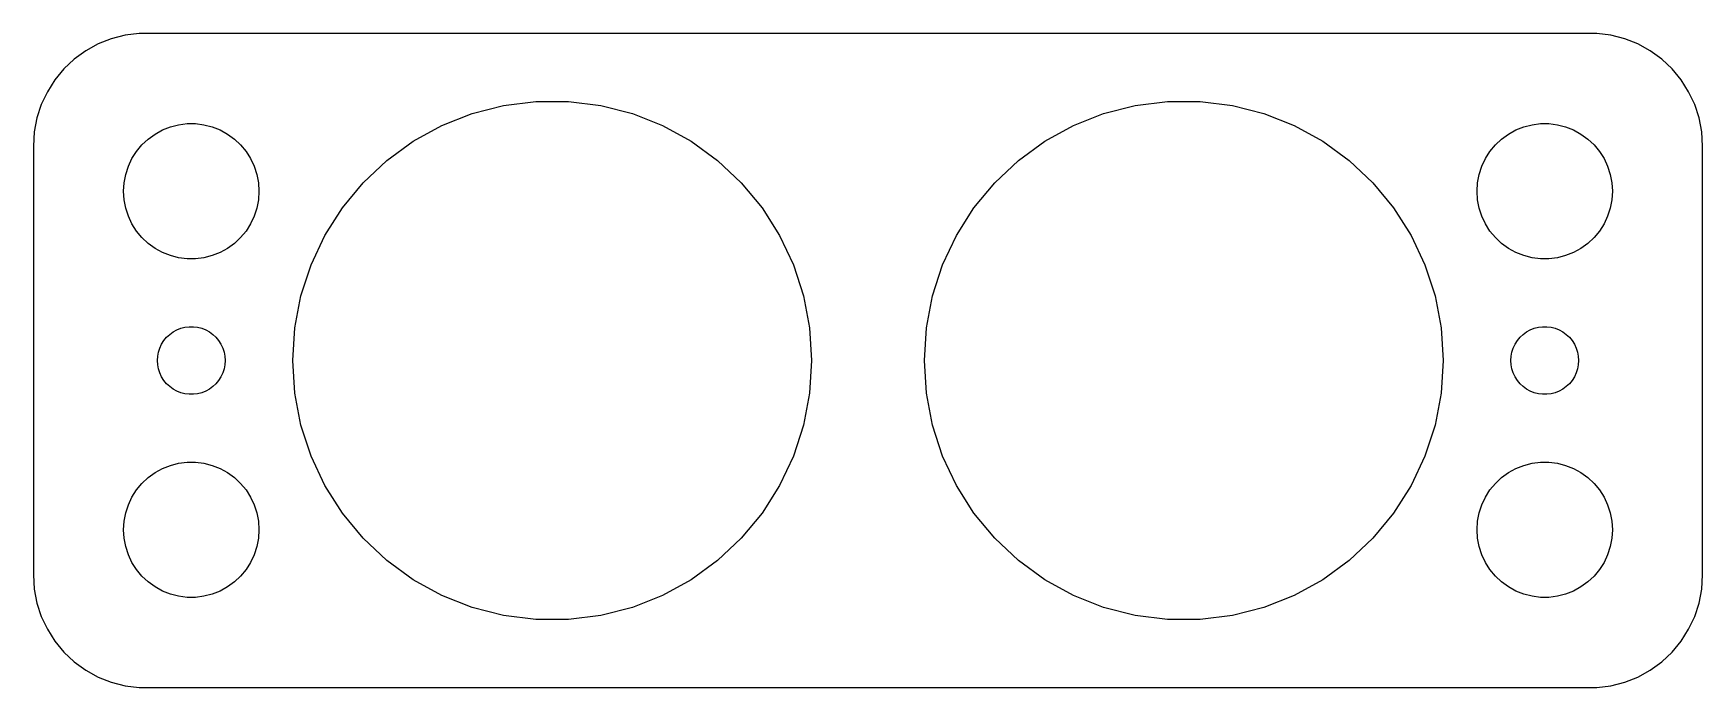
# Model space of a CAD drawing. Header units: metres. Extents: x -37 to 37, y 24.5 to 53.5.
import ezdxf

# ---------------------------------------------------------------- set-up
doc = ezdxf.new("R2010")
doc.units = ezdxf.units.M

msp = doc.modelspace()

# ---------------------------------------------------------------- linework, layer by layer
for p, q in [((-32.9369, 53.4114), (-33.5451, 53.2553)), ((-32.3139, 53.4901), (-32.9369, 53.4114)), ((32.3139, 53.4901), (-32.3139, 53.4901)), ((32.9369, 53.4114), (32.3139, 53.4901)), ((33.5451, 53.2553), (32.9369, 53.4114)), ((-34.6791, 52.7216), (-35.1871, 52.3526)), ((-34.1289, 53.0241), (-34.6791, 52.7216)), ((-33.5451, 53.2553), (-34.1289, 53.0241)), ((34.1289, 53.0241), (33.5451, 53.2553)), ((34.6791, 52.7216), (34.1289, 53.0241)), ((35.1871, 52.3526), (34.6791, 52.7216)), ((-35.6448, 51.9227), (-36.0451, 51.4389)), ((-35.1871, 52.3526), (-35.6448, 51.9227)), ((35.6448, 51.9227), (35.1871, 52.3526)), ((36.0451, 51.4389), (35.6448, 51.9227)), ((-36.0451, 51.4389), (-36.3815, 50.9088)), ((36.3815, 50.9088), (36.0451, 51.4389)), ((-36.6489, 50.3406), (-36.8429, 49.7434)), ((-36.3815, 50.9088), (-36.6489, 50.3406)), ((-16.1549, 50.2963), (-14.7221, 50.4773)), ((-14.7221, 50.4773), (-13.2779, 50.4773)), ((-13.2779, 50.4773), (-11.8451, 50.2963)), ((11.8451, 50.2963), (13.2779, 50.4773)), ((13.2779, 50.4773), (14.7221, 50.4773)), ((14.7221, 50.4773), (16.1549, 50.2963)), ((36.6489, 50.3406), (36.3815, 50.9088)), ((36.8429, 49.7434), (36.6489, 50.3406)), ((-36.8429, 49.7434), (-36.9606, 49.1267)), ((-18.8965, 49.4055), (-17.5537, 49.9371)), ((-17.5537, 49.9371), (-16.1549, 50.2963)), ((-11.8451, 50.2963), (-10.4463, 49.9371)), ((-10.4463, 49.9371), (-9.10353, 49.4055)), ((9.10353, 49.4055), (10.4463, 49.9371)), ((10.4463, 49.9371), (11.8451, 50.2963)), ((16.1549, 50.2963), (17.5537, 49.9371)), ((17.5537, 49.9371), (18.8965, 49.4055)), ((36.9606, 49.1267), (36.8429, 49.7434)), ((-36.9606, 49.1267), (-37, 48.5)), ((-31.9123, 48.8115), (-31.6075, 49.033)), ((-31.6075, 49.033), (-31.2773, 49.2145)), ((-31.2773, 49.2145), (-30.927, 49.3532)), ((-30.927, 49.3532), (-30.5621, 49.4469)), ((-30.5621, 49.4469), (-30.1884, 49.4941)), ((-30.1884, 49.4941), (-29.8116, 49.4941)), ((-29.8116, 49.4941), (-29.4379, 49.4469)), ((-29.4379, 49.4469), (-29.0729, 49.3532)), ((-29.0729, 49.3532), (-28.7227, 49.2145)), ((-28.7227, 49.2145), (-28.3925, 49.033)), ((-28.3925, 49.033), (-28.0877, 48.8115)), ((-20.162, 48.7098), (-18.8965, 49.4055)), ((-9.10353, 49.4055), (-7.83798, 48.7098)), ((7.83798, 48.7098), (9.10353, 49.4055)), ((18.8965, 49.4055), (20.162, 48.7098)), ((28.0877, 48.8115), (28.3925, 49.033)), ((28.3925, 49.033), (28.7227, 49.2145)), ((28.7227, 49.2145), (29.0729, 49.3532)), ((29.0729, 49.3532), (29.4379, 49.4469)), ((29.4379, 49.4469), (29.8116, 49.4941)), ((29.8116, 49.4941), (30.1884, 49.4941)), ((30.1884, 49.4941), (30.5621, 49.4469)), ((30.5621, 49.4469), (30.927, 49.3532)), ((30.927, 49.3532), (31.2773, 49.2145)), ((31.2773, 49.2145), (31.6075, 49.033)), ((31.6075, 49.033), (31.9123, 48.8115)), ((37, 48.5), (36.9606, 49.1267)), ((-37, 48.5), (-37, 29.5)), ((-32.6289, 47.9453), (-32.427, 48.2634)), ((-32.427, 48.2634), (-32.1869, 48.5536)), ((-32.1869, 48.5536), (-31.9123, 48.8115)), ((-28.0877, 48.8115), (-27.8131, 48.5536)), ((-27.8131, 48.5536), (-27.5729, 48.2634)), ((-27.5729, 48.2634), (-27.3711, 47.9453)), ((-21.3304, 47.8609), (-20.162, 48.7098)), ((-7.83798, 48.7098), (-6.66962, 47.8609)), ((6.66962, 47.8609), (7.83798, 48.7098)), ((20.162, 48.7098), (21.3304, 47.8609)), ((27.3711, 47.9453), (27.5729, 48.2634)), ((27.5729, 48.2634), (27.8131, 48.5536)), ((27.8131, 48.5536), (28.0877, 48.8115)), ((31.9123, 48.8115), (32.1869, 48.5536)), ((32.1869, 48.5536), (32.427, 48.2634)), ((32.427, 48.2634), (32.6289, 47.9453)), ((37, 29.5), (37, 48.5)), ((-32.9057, 47.2461), (-32.7893, 47.6044)), ((-32.7893, 47.6044), (-32.6289, 47.9453)), ((-27.3711, 47.9453), (-27.2107, 47.6044)), ((-27.2107, 47.6044), (-27.0942, 47.2461)), ((-22.3831, 46.8723), (-21.3304, 47.8609)), ((-6.66962, 47.8609), (-5.61685, 46.8723)), ((5.61685, 46.8723), (6.66962, 47.8609)), ((21.3304, 47.8609), (22.3831, 46.8723)), ((27.0942, 47.2461), (27.2107, 47.6044)), ((27.2107, 47.6044), (27.3711, 47.9453)), ((32.6289, 47.9453), (32.7893, 47.6044)), ((32.7893, 47.6044), (32.9057, 47.2461)), ((-33, 46.5), (-32.9763, 46.876)), ((-32.9763, 46.876), (-32.9057, 47.2461)), ((-27.0942, 47.2461), (-27.0237, 46.876)), ((-27.0237, 46.876), (-27, 46.5)), ((-23.3037, 45.7595), (-22.3831, 46.8723)), ((-5.61685, 46.8723), (-4.6963, 45.7595)), ((4.6963, 45.7595), (5.61685, 46.8723)), ((22.3831, 46.8723), (23.3037, 45.7595)), ((27, 46.5), (27.0237, 46.876)), ((27.0237, 46.876), (27.0942, 47.2461)), ((32.9057, 47.2461), (32.9763, 46.876)), ((32.9763, 46.876), (33, 46.5)), ((-32.9763, 46.124), (-33, 46.5)), ((-32.9057, 45.7539), (-32.9763, 46.124)), ((-27.0237, 46.124), (-27.0942, 45.7539)), ((-27, 46.5), (-27.0237, 46.124)), ((27.0237, 46.124), (27, 46.5)), ((27.0942, 45.7539), (27.0237, 46.124)), ((32.9763, 46.124), (32.9057, 45.7539)), ((33, 46.5), (32.9763, 46.124)), ((-32.7893, 45.3956), (-32.9057, 45.7539)), ((-32.6289, 45.0547), (-32.7893, 45.3956)), ((-27.2107, 45.3956), (-27.3711, 45.0547)), ((-27.0942, 45.7539), (-27.2107, 45.3956)), ((-24.0775, 44.5402), (-23.3037, 45.7595)), ((-4.6963, 45.7595), (-3.92247, 44.5402)), ((3.92247, 44.5402), (4.6963, 45.7595)), ((23.3037, 45.7595), (24.0775, 44.5402)), ((27.2107, 45.3956), (27.0942, 45.7539)), ((27.3711, 45.0547), (27.2107, 45.3956)), ((32.7893, 45.3956), (32.6289, 45.0547)), ((32.9057, 45.7539), (32.7893, 45.3956)), ((-32.427, 44.7366), (-32.6289, 45.0547)), ((-32.1869, 44.4464), (-32.427, 44.7366)), ((-31.9123, 44.1884), (-32.1869, 44.4464)), ((-27.8131, 44.4464), (-28.0877, 44.1884)), ((-27.5729, 44.7366), (-27.8131, 44.4464)), ((-27.3711, 45.0547), (-27.5729, 44.7366)), ((-24.6924, 43.2334), (-24.0775, 44.5402)), ((-3.92247, 44.5402), (-3.30756, 43.2334)), ((3.30756, 43.2334), (3.92247, 44.5402)), ((24.0775, 44.5402), (24.6924, 43.2334)), ((27.5729, 44.7366), (27.3711, 45.0547)), ((27.8131, 44.4464), (27.5729, 44.7366)), ((28.0877, 44.1884), (27.8131, 44.4464)), ((32.1869, 44.4464), (31.9123, 44.1884)), ((32.427, 44.7366), (32.1869, 44.4464)), ((32.6289, 45.0547), (32.427, 44.7366)), ((-31.6075, 43.967), (-31.9123, 44.1884)), ((-31.2773, 43.7855), (-31.6075, 43.967)), ((-30.927, 43.6468), (-31.2773, 43.7855)), ((-28.7227, 43.7855), (-29.0729, 43.6468)), ((-28.3925, 43.967), (-28.7227, 43.7855)), ((-28.0877, 44.1884), (-28.3925, 43.967)), ((28.3925, 43.967), (28.0877, 44.1884)), ((28.7227, 43.7855), (28.3925, 43.967)), ((29.0729, 43.6468), (28.7227, 43.7855)), ((31.2773, 43.7855), (30.927, 43.6468)), ((31.6075, 43.967), (31.2773, 43.7855)), ((31.9123, 44.1884), (31.6075, 43.967)), ((-30.5621, 43.5531), (-30.927, 43.6468)), ((-30.1884, 43.5059), (-30.5621, 43.5531)), ((-29.8116, 43.5059), (-30.1884, 43.5059)), ((-29.4379, 43.5531), (-29.8116, 43.5059)), ((-29.0729, 43.6468), (-29.4379, 43.5531)), ((-25.1387, 41.8599), (-24.6924, 43.2334)), ((-3.30756, 43.2334), (-2.86128, 41.8599)), ((2.86128, 41.8599), (3.30756, 43.2334)), ((24.6924, 43.2334), (25.1387, 41.8599)), ((29.4379, 43.5531), (29.0729, 43.6468)), ((29.8116, 43.5059), (29.4379, 43.5531)), ((30.1884, 43.5059), (29.8116, 43.5059)), ((30.5621, 43.5531), (30.1884, 43.5059)), ((30.927, 43.6468), (30.5621, 43.5531)), ((-25.4093, 40.4413), (-25.1387, 41.8599)), ((-2.86128, 41.8599), (-2.59067, 40.4413)), ((2.59067, 40.4413), (2.86128, 41.8599)), ((25.1387, 41.8599), (25.4093, 40.4413)), ((-31.2135, 39.8817), (-31.0934, 40.0268)), ((-31.0934, 40.0268), (-30.9561, 40.1558)), ((-30.9561, 40.1558), (-30.8037, 40.2665)), ((-30.8037, 40.2665), (-30.6387, 40.3572)), ((-30.6387, 40.3572), (-30.4635, 40.4266)), ((-30.4635, 40.4266), (-30.2811, 40.4734)), ((-30.2811, 40.4734), (-30.0942, 40.497)), ((-30.0942, 40.497), (-29.9058, 40.497)), ((-29.9058, 40.497), (-29.7189, 40.4734)), ((-29.7189, 40.4734), (-29.5365, 40.4266)), ((-29.5365, 40.4266), (-29.3613, 40.3572)), ((-29.3613, 40.3572), (-29.1963, 40.2665)), ((-29.1963, 40.2665), (-29.0439, 40.1558)), ((-29.0439, 40.1558), (-28.9065, 40.0268)), ((-28.9065, 40.0268), (-28.7865, 39.8817)), ((-25.5, 39), (-25.4093, 40.4413)), ((-2.59067, 40.4413), (-2.5, 39)), ((2.5, 39), (2.59067, 40.4413)), ((25.4093, 40.4413), (25.5, 39)), ((28.7865, 39.8817), (28.9065, 40.0268)), ((28.9065, 40.0268), (29.0439, 40.1558)), ((29.0439, 40.1558), (29.1963, 40.2665)), ((29.1963, 40.2665), (29.3613, 40.3572)), ((29.3613, 40.3572), (29.5365, 40.4266)), ((29.5365, 40.4266), (29.7189, 40.4734)), ((29.7189, 40.4734), (29.9058, 40.497)), ((29.9058, 40.497), (30.0942, 40.497)), ((30.0942, 40.497), (30.2811, 40.4734)), ((30.2811, 40.4734), (30.4635, 40.4266)), ((30.4635, 40.4266), (30.6387, 40.3572)), ((30.6387, 40.3572), (30.8037, 40.2665)), ((30.8037, 40.2665), (30.9561, 40.1558)), ((30.9561, 40.1558), (31.0934, 40.0268)), ((31.0934, 40.0268), (31.2135, 39.8817)), ((-31.4882, 39.188), (-31.4529, 39.373)), ((-31.4529, 39.373), (-31.3947, 39.5522)), ((-31.3947, 39.5522), (-31.3145, 39.7226)), ((-31.3145, 39.7226), (-31.2135, 39.8817)), ((-28.7865, 39.8817), (-28.6855, 39.7226)), ((-28.6855, 39.7226), (-28.6053, 39.5522)), ((-28.6053, 39.5522), (-28.5471, 39.373)), ((-28.5471, 39.373), (-28.5118, 39.188)), ((28.5118, 39.188), (28.5471, 39.373)), ((28.5471, 39.373), (28.6053, 39.5522)), ((28.6053, 39.5522), (28.6855, 39.7226)), ((28.6855, 39.7226), (28.7865, 39.8817)), ((31.2135, 39.8817), (31.3145, 39.7226)), ((31.3145, 39.7226), (31.3947, 39.5522)), ((31.3947, 39.5522), (31.4529, 39.373)), ((31.4529, 39.373), (31.4882, 39.188)), ((-31.5, 39), (-31.4882, 39.188)), ((-31.4882, 38.812), (-31.5, 39)), ((-31.4529, 38.627), (-31.4882, 38.812)), ((-31.3947, 38.4478), (-31.4529, 38.627)), ((-28.5471, 38.627), (-28.6053, 38.4478)), ((-28.5118, 38.812), (-28.5471, 38.627)), ((-28.5118, 39.188), (-28.5, 39)), ((-28.5, 39), (-28.5118, 38.812)), ((-25.4093, 37.5587), (-25.5, 39)), ((-2.5, 39), (-2.59067, 37.5587)), ((2.59067, 37.5587), (2.5, 39)), ((25.5, 39), (25.4093, 37.5587)), ((28.5, 39), (28.5118, 39.188)), ((28.5118, 38.812), (28.5, 39)), ((28.5471, 38.627), (28.5118, 38.812)), ((28.6053, 38.4478), (28.5471, 38.627)), ((31.4529, 38.627), (31.3947, 38.4478)), ((31.4882, 38.812), (31.4529, 38.627)), ((31.4882, 39.188), (31.5, 39)), ((31.5, 39), (31.4882, 38.812)), ((-31.3145, 38.2774), (-31.3947, 38.4478)), ((-31.2135, 38.1183), (-31.3145, 38.2774)), ((-31.0934, 37.9732), (-31.2135, 38.1183)), ((-30.9561, 37.8442), (-31.0934, 37.9732)), ((-30.8037, 37.7335), (-30.9561, 37.8442)), ((-29.0439, 37.8442), (-29.1963, 37.7335)), ((-28.9065, 37.9732), (-29.0439, 37.8442)), ((-28.7865, 38.1183), (-28.9065, 37.9732)), ((-28.6855, 38.2774), (-28.7865, 38.1183)), ((-28.6053, 38.4478), (-28.6855, 38.2774)), ((28.6855, 38.2774), (28.6053, 38.4478)), ((28.7865, 38.1183), (28.6855, 38.2774)), ((28.9065, 37.9732), (28.7865, 38.1183)), ((29.0439, 37.8442), (28.9065, 37.9732)), ((29.1963, 37.7335), (29.0439, 37.8442)), ((30.9561, 37.8442), (30.8037, 37.7335)), ((31.0934, 37.9732), (30.9561, 37.8442)), ((31.2135, 38.1183), (31.0934, 37.9732)), ((31.3145, 38.2774), (31.2135, 38.1183)), ((31.3947, 38.4478), (31.3145, 38.2774)), ((-30.6387, 37.6428), (-30.8037, 37.7335)), ((-30.4635, 37.5734), (-30.6387, 37.6428)), ((-30.2811, 37.5266), (-30.4635, 37.5734)), ((-30.0942, 37.503), (-30.2811, 37.5266)), ((-29.9058, 37.503), (-30.0942, 37.503)), ((-29.7189, 37.5266), (-29.9058, 37.503)), ((-29.5365, 37.5734), (-29.7189, 37.5266)), ((-29.3613, 37.6428), (-29.5365, 37.5734)), ((-29.1963, 37.7335), (-29.3613, 37.6428)), ((-25.1387, 36.1401), (-25.4093, 37.5587)), ((-2.59067, 37.5587), (-2.86128, 36.1401)), ((2.86128, 36.1401), (2.59067, 37.5587)), ((25.4093, 37.5587), (25.1387, 36.1401)), ((29.3613, 37.6428), (29.1963, 37.7335)), ((29.5365, 37.5734), (29.3613, 37.6428)), ((29.7189, 37.5266), (29.5365, 37.5734)), ((29.9058, 37.503), (29.7189, 37.5266)), ((30.0942, 37.503), (29.9058, 37.503)), ((30.2811, 37.5266), (30.0942, 37.503)), ((30.4635, 37.5734), (30.2811, 37.5266)), ((30.6387, 37.6428), (30.4635, 37.5734)), ((30.8037, 37.7335), (30.6387, 37.6428)), ((-24.6924, 34.7666), (-25.1387, 36.1401)), ((-2.86128, 36.1401), (-3.30756, 34.7666)), ((3.30756, 34.7666), (2.86128, 36.1401)), ((25.1387, 36.1401), (24.6924, 34.7666)), ((-31.6075, 34.033), (-31.2773, 34.2145)), ((-31.2773, 34.2145), (-30.927, 34.3532)), ((-30.927, 34.3532), (-30.5621, 34.4469)), ((-30.5621, 34.4469), (-30.1884, 34.4941)), ((-30.1884, 34.4941), (-29.8116, 34.4941)), ((-29.8116, 34.4941), (-29.4379, 34.4469)), ((-29.4379, 34.4469), (-29.0729, 34.3532)), ((-29.0729, 34.3532), (-28.7227, 34.2145)), ((-28.7227, 34.2145), (-28.3925, 34.033)), ((-24.0775, 33.4598), (-24.6924, 34.7666)), ((-3.30756, 34.7666), (-3.92247, 33.4598)), ((3.92247, 33.4598), (3.30756, 34.7666)), ((24.6924, 34.7666), (24.0775, 33.4598)), ((28.3925, 34.033), (28.7227, 34.2145)), ((28.7227, 34.2145), (29.0729, 34.3532)), ((29.0729, 34.3532), (29.4379, 34.4469)), ((29.4379, 34.4469), (29.8116, 34.4941)), ((29.8116, 34.4941), (30.1884, 34.4941)), ((30.1884, 34.4941), (30.5621, 34.4469)), ((30.5621, 34.4469), (30.927, 34.3532)), ((30.927, 34.3532), (31.2773, 34.2145)), ((31.2773, 34.2145), (31.6075, 34.033)), ((-32.427, 33.2634), (-32.1869, 33.5536)), ((-32.1869, 33.5536), (-31.9123, 33.8116)), ((-31.9123, 33.8116), (-31.6075, 34.033)), ((-28.3925, 34.033), (-28.0877, 33.8116)), ((-28.0877, 33.8116), (-27.8131, 33.5536)), ((-27.8131, 33.5536), (-27.5729, 33.2634)), ((-23.3037, 32.2405), (-24.0775, 33.4598)), ((-3.92247, 33.4598), (-4.6963, 32.2405)), ((4.6963, 32.2405), (3.92247, 33.4598)), ((24.0775, 33.4598), (23.3037, 32.2405)), ((27.5729, 33.2634), (27.8131, 33.5536)), ((27.8131, 33.5536), (28.0877, 33.8116)), ((28.0877, 33.8116), (28.3925, 34.033)), ((31.6075, 34.033), (31.9123, 33.8116)), ((31.9123, 33.8116), (32.1869, 33.5536)), ((32.1869, 33.5536), (32.427, 33.2634)), ((-32.9057, 32.2461), (-32.7893, 32.6044)), ((-32.7893, 32.6044), (-32.6289, 32.9453)), ((-32.6289, 32.9453), (-32.427, 33.2634)), ((-27.5729, 33.2634), (-27.3711, 32.9453)), ((-27.3711, 32.9453), (-27.2107, 32.6044)), ((-27.2107, 32.6044), (-27.0942, 32.2461)), ((27.0942, 32.2461), (27.2107, 32.6044)), ((27.2107, 32.6044), (27.3711, 32.9453)), ((27.3711, 32.9453), (27.5729, 33.2634)), ((32.427, 33.2634), (32.6289, 32.9453)), ((32.6289, 32.9453), (32.7893, 32.6044)), ((32.7893, 32.6044), (32.9057, 32.2461)), ((-33, 31.5), (-32.9763, 31.876)), ((-32.9763, 31.876), (-32.9057, 32.2461)), ((-27.0942, 32.2461), (-27.0237, 31.876)), ((-27.0237, 31.876), (-27, 31.5)), ((-22.3831, 31.1277), (-23.3037, 32.2405)), ((-4.6963, 32.2405), (-5.61685, 31.1277)), ((5.61685, 31.1277), (4.6963, 32.2405)), ((23.3037, 32.2405), (22.3831, 31.1277)), ((27, 31.5), (27.0237, 31.876)), ((27.0237, 31.876), (27.0942, 32.2461)), ((32.9057, 32.2461), (32.9763, 31.876)), ((32.9763, 31.876), (33, 31.5)), ((-32.9763, 31.124), (-33, 31.5)), ((-32.9057, 30.7539), (-32.9763, 31.124)), ((-27.0237, 31.124), (-27.0942, 30.7539)), ((-27, 31.5), (-27.0237, 31.124)), ((-21.3304, 30.1391), (-22.3831, 31.1277)), ((-5.61685, 31.1277), (-6.66962, 30.1391)), ((6.66962, 30.1391), (5.61685, 31.1277)), ((22.3831, 31.1277), (21.3304, 30.1391)), ((27.0237, 31.124), (27, 31.5)), ((27.0942, 30.7539), (27.0237, 31.124)), ((32.9763, 31.124), (32.9057, 30.7539)), ((33, 31.5), (32.9763, 31.124)), ((-32.7893, 30.3956), (-32.9057, 30.7539)), ((-32.6289, 30.0547), (-32.7893, 30.3956)), ((-27.2107, 30.3956), (-27.3711, 30.0547)), ((-27.0942, 30.7539), (-27.2107, 30.3956)), ((27.2107, 30.3956), (27.0942, 30.7539)), ((27.3711, 30.0547), (27.2107, 30.3956)), ((32.7893, 30.3956), (32.6289, 30.0547)), ((32.9057, 30.7539), (32.7893, 30.3956)), ((-32.427, 29.7366), (-32.6289, 30.0547)), ((-32.1869, 29.4464), (-32.427, 29.7366)), ((-27.5729, 29.7366), (-27.8131, 29.4464)), ((-27.3711, 30.0547), (-27.5729, 29.7366)), ((-20.162, 29.2902), (-21.3304, 30.1391)), ((-6.66962, 30.1391), (-7.83798, 29.2902)), ((7.83798, 29.2902), (6.66962, 30.1391)), ((21.3304, 30.1391), (20.162, 29.2902)), ((27.5729, 29.7366), (27.3711, 30.0547)), ((27.8131, 29.4464), (27.5729, 29.7366)), ((32.427, 29.7366), (32.1869, 29.4464)), ((32.6289, 30.0547), (32.427, 29.7366)), ((-37, 29.5), (-36.9606, 28.8733)), ((-36.9606, 28.8733), (-36.8429, 28.2566)), ((-31.9123, 29.1885), (-32.1869, 29.4464)), ((-31.6075, 28.967), (-31.9123, 29.1885)), ((-31.2773, 28.7855), (-31.6075, 28.967)), ((-28.3925, 28.967), (-28.7227, 28.7855)), ((-28.0877, 29.1885), (-28.3925, 28.967)), ((-27.8131, 29.4464), (-28.0877, 29.1885)), ((-18.8965, 28.5945), (-20.162, 29.2902)), ((-7.83798, 29.2902), (-9.10353, 28.5945)), ((9.10353, 28.5945), (7.83798, 29.2902)), ((20.162, 29.2902), (18.8965, 28.5945)), ((28.0877, 29.1885), (27.8131, 29.4464)), ((28.3925, 28.967), (28.0877, 29.1885)), ((28.7227, 28.7855), (28.3925, 28.967)), ((31.6075, 28.967), (31.2773, 28.7855)), ((31.9123, 29.1885), (31.6075, 28.967)), ((32.1869, 29.4464), (31.9123, 29.1885)), ((36.8429, 28.2566), (36.9606, 28.8733)), ((36.9606, 28.8733), (37, 29.5)), ((-36.8429, 28.2566), (-36.6489, 27.6594)), ((-30.927, 28.6468), (-31.2773, 28.7855)), ((-30.5621, 28.5531), (-30.927, 28.6468)), ((-30.1884, 28.5059), (-30.5621, 28.5531)), ((-29.8116, 28.5059), (-30.1884, 28.5059)), ((-29.4379, 28.5531), (-29.8116, 28.5059)), ((-29.0729, 28.6468), (-29.4379, 28.5531)), ((-28.7227, 28.7855), (-29.0729, 28.6468)), ((-17.5537, 28.0629), (-18.8965, 28.5945)), ((-9.10353, 28.5945), (-10.4463, 28.0629)), ((10.4463, 28.0629), (9.10353, 28.5945)), ((18.8965, 28.5945), (17.5537, 28.0629)), ((29.0729, 28.6468), (28.7227, 28.7855)), ((29.4379, 28.5531), (29.0729, 28.6468)), ((29.8116, 28.5059), (29.4379, 28.5531)), ((30.1884, 28.5059), (29.8116, 28.5059)), ((30.5621, 28.5531), (30.1884, 28.5059)), ((30.927, 28.6468), (30.5621, 28.5531)), ((31.2773, 28.7855), (30.927, 28.6468)), ((36.6489, 27.6594), (36.8429, 28.2566)), ((-36.6489, 27.6594), (-36.3815, 27.0912)), ((-16.1549, 27.7037), (-17.5537, 28.0629)), ((-14.7221, 27.5227), (-16.1549, 27.7037)), ((-13.2779, 27.5227), (-14.7221, 27.5227)), ((-11.8451, 27.7037), (-13.2779, 27.5227)), ((-10.4463, 28.0629), (-11.8451, 27.7037)), ((11.8451, 27.7037), (10.4463, 28.0629)), ((13.2779, 27.5227), (11.8451, 27.7037)), ((14.7221, 27.5227), (13.2779, 27.5227)), ((16.1549, 27.7037), (14.7221, 27.5227)), ((17.5537, 28.0629), (16.1549, 27.7037)), ((36.3815, 27.0912), (36.6489, 27.6594)), ((-36.3815, 27.0912), (-36.0451, 26.5611)), ((36.0451, 26.5611), (36.3815, 27.0912)), ((-36.0451, 26.5611), (-35.6448, 26.0773)), ((-35.6448, 26.0773), (-35.1871, 25.6474)), ((35.1871, 25.6474), (35.6448, 26.0773)), ((35.6448, 26.0773), (36.0451, 26.5611)), ((-35.1871, 25.6474), (-34.6791, 25.2784)), ((-34.6791, 25.2784), (-34.1289, 24.9759)), ((34.1289, 24.9759), (34.6791, 25.2784)), ((34.6791, 25.2784), (35.1871, 25.6474)), ((-34.1289, 24.9759), (-33.5451, 24.7447)), ((-33.5451, 24.7447), (-32.9369, 24.5886)), ((-32.9369, 24.5886), (-32.3139, 24.5099)), ((-32.3139, 24.5099), (32.3139, 24.5099)), ((32.3139, 24.5099), (32.9369, 24.5886)), ((32.9369, 24.5886), (33.5451, 24.7447)), ((33.5451, 24.7447), (34.1289, 24.9759))]:
    msp.add_line(p, q)

doc.saveas('drawing.dxf')
